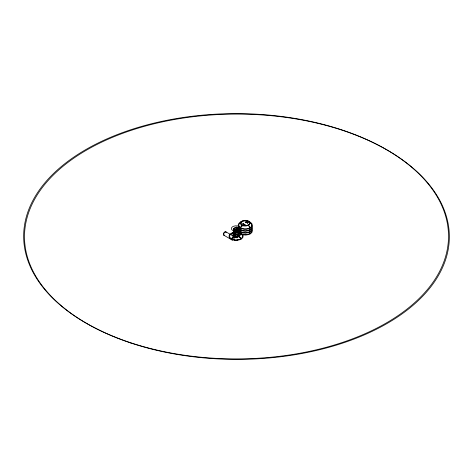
<?xml version="1.0" encoding="UTF-8"?>
<svg xmlns="http://www.w3.org/2000/svg" width="473" height="473" viewBox="0 0 473 473"><rect width="100%" height="100%" fill="white"/><g stroke="black" fill="none" stroke-linecap="round" stroke-linejoin="round"><path stroke-width="0.71" d="M234.892 229.547L235.087 229.169M237.275 232.385L237.109 232.728M237.275 230.457L237.109 230.8M237.275 234.306L237.109 234.655M237.677 232.615L237.493 232.964M237.677 230.688L237.493 231.037M237.677 234.531L237.493 234.892M235.306 229.346L235.111 229.636M236.855 230.694L237.085 230.333M237.263 234.785L237.487 234.419M237.263 232.858L237.487 232.491M245.008 224.527A2.247 1.295 0 0 1 244.198 224.379L243.027 226.135A4.718 2.726 0 0 1 241.106 225.024L241.626 224.385A4.133 2.383 0 0 1 242.342 221.565A4.133 2.383 0 0 1 247.225 221.151L247.444 221.299M241.922 225.178L240.254 228.069L241.922 225.656M241.301 228.187L240.254 229.996L241.532 228.264M241.301 230.115L240.254 231.924L241.614 230.055M241.301 232.042L240.254 233.851L241.455 232.255M245.517 222.464L245.517 221.973A2.247 1.295 0 0 1 246.338 222.103L247.225 221.151M238.067 234.135L239.841 232.166M235.004 229.695L234.886 237.05L235.004 229.695A2.27 1.307 0 0 0 235.856 229.843M237.162 228.855L237.28 227.282A2.501 1.443 0 0 0 236.08 227.105L236.08 229.576M234.986 237.399L234.998 237.381A2.27 1.307 0 0 0 235.856 237.552L235.856 237.399M234.886 237.529L234.076 238.345A4.133 2.383 0 0 1 232.474 237.416L233.881 236.949M237.487 230.564L237.263 230.93M237.085 232.261L236.855 232.621M237.085 234.188L236.855 234.549M241.922 221.323L240.254 222.286L240.988 222.345M242.028 221.742L242.342 221.565M241.626 224.385L243.317 223.877L243.293 224.368M247.255 223.463L247.231 222.617L248.899 222.115L249.324 222.381M238.067 236.258L238.587 236.258L238.587 228.548A2.501 1.443 0 0 0 238.28 227.862L238.061 227.927A2.27 1.307 0 0 1 238.333 228.424L238.067 235.779L238.587 235.779A2.501 1.443 0 0 1 235.459 237.18A2.501 1.443 0 0 1 233.893 235.081M238.061 235.158L238.28 235.087A2.501 1.443 0 0 0 238.144 234.957M238.28 235.566L238.043 235.643A2.27 1.307 0 0 1 238.327 236.128L238.055 236.128M234.105 229.174L233.881 229.239A2.501 1.443 0 0 1 233.579 228.548L234.1 228.548L233.881 236.47L234.111 228.684M243.175 234.094L238.049 235.625L238.28 227.862M243.045 223.398L243.27 223.398A2.004 1.159 0 0 0 245.008 224.397L245.008 224.888M238.067 228.548A1.981 1.147 0 0 0 235.093 227.56A1.981 1.147 0 0 0 235.093 229.541A1.981 1.147 0 0 0 238.067 228.548L238.587 228.548M234.1 235.779L233.579 235.779L233.579 228.548M234.111 235.909L233.839 235.909A2.27 1.307 0 0 0 234.1 236.394M233.579 236.258L234.1 236.258M244.174 224.373L244.163 224.87M248.603 221.323L250.27 222.286L249.537 222.345M225.834 231.788L234.176 236.606M223.764 235.17L232.107 239.982M247.208 222.623L247.219 222.635A2.247 1.295 0 0 1 247.497 223.09L247.255 223.102A2.004 1.159 0 0 0 245.517 222.103M248.603 225.178L250.27 228.069L248.183 224.935A4.133 2.383 0 0 0 248.899 222.115M249.224 228.187L250.27 229.996L249.017 228.311M249.224 230.115L250.27 231.924L248.916 230.055M249.224 232.042L250.27 233.851L249.017 232.166M246.362 222.115L246.362 222.594M236.311 229.582L236.311 227.259A2.27 1.307 0 0 1 237.162 227.407M236.08 229.695L236.08 237.221M236.08 237.405L236.08 237.706M235.856 229.689L235.856 237.074A2.27 1.307 0 0 1 235.004 236.92M251.618 230.191A6.492 3.749 0 0 1 245.262 234.709A6.492 3.749 0 0 1 238.906 230.191M251.76 229.334A7.083 4.086 0 0 1 245.978 235.028A7.083 4.086 0 0 1 238.333 230.12M238.351 232.746A6.492 3.749 0 0 1 241.277 238.504A6.492 3.749 0 0 1 230.889 238.504A6.492 3.749 0 0 1 233.816 232.746M251.618 226.336A6.492 3.749 0 0 1 245.262 230.854A6.492 3.749 0 0 1 238.906 226.336M251.76 225.479A7.083 4.086 0 0 1 245.617 231.191A7.083 4.086 0 0 1 238.516 225.863M251.618 228.264A6.492 3.749 0 0 1 245.262 232.781A6.492 3.749 0 0 1 238.906 228.264M251.76 227.407A7.083 4.086 0 0 1 245.617 233.118A7.083 4.086 0 0 1 238.516 227.791M248.183 224.935A4.133 2.383 0 0 1 243.299 225.349M249.419 222.298A6.492 3.749 0 0 1 249.986 227.75A6.492 3.749 0 0 1 240.538 227.75A6.492 3.749 0 0 1 241.106 222.298M249.277 221.807A7.083 4.086 0 0 1 250.566 227.885A7.083 4.086 0 0 1 239.959 227.885A7.083 4.086 0 0 1 241.248 221.807M243.299 223.859A2.247 1.295 0 0 1 243.039 223.392M234.1 229.169A2.27 1.307 0 0 1 233.833 228.678M237.895 235.318A1.981 1.147 0 0 1 236.198 236.92A1.981 1.147 0 0 1 234.188 235.442M236.08 229.996A2.501 1.443 0 0 1 234.886 229.819M238.156 235.27A2.27 1.307 0 0 1 238.327 235.643M237.487 235.897A1.419 0.822 0 0 1 235.779 236.577M235.312 236.465A1.419 0.822 0 0 1 234.679 235.897M238.138 235.436A2.501 1.443 0 0 1 237.789 237.316A2.501 1.443 0 0 1 234.507 237.381A2.501 1.443 0 0 1 233.928 235.519M232.917 240.024A1.981 1.147 -60 0 1 231.823 238.51A1.981 1.147 -60 0 1 233.851 236.488M237.694 235.589A1.981 1.147 0 0 1 236.405 237.387A1.981 1.147 0 0 1 234.188 235.921M224.45 235.247A1.981 1.147 -60 0 1 223.41 234.076A1.981 1.147 -60 0 1 224.799 231.859A1.981 1.147 -60 0 1 226.189 232.474M232.87 239.569A1.419 0.822 -60 0 1 232.338 238.073A1.419 0.822 -60 0 1 233.987 237.174M237.487 236.376A1.419 0.822 0 0 1 235.779 237.062M235.312 236.949A1.419 0.822 0 0 1 234.661 236.258M224.019 234.661A1.419 0.822 -60 0 1 224.167 232.941A1.419 0.822 -60 0 1 225.58 232.296M237.014 239.09A1.419 0.822 0 0 1 236.583 240.479A1.419 0.822 0 0 1 234.679 239.592M238.09 234.176A4.133 2.383 0 0 1 239.693 235.099M234.1 236.878A2.27 1.307 0 0 1 233.833 236.388M238.061 232.237A4.133 2.383 0 0 1 239.332 235.808A4.133 2.383 0 0 1 233.023 235.938A4.133 2.383 0 0 1 233.851 232.326M238.079 232.338A7.083 4.086 0 0 1 241.851 238.629A7.083 4.086 0 0 1 230.316 238.629A7.083 4.086 0 0 1 234.088 232.338M240.048 237.807L240.438 237.481L240.048 237.807M239.421 236.258L239.001 236.021L241.088 239.149L239.421 236.258M242.903 225.609A4.718 2.726 0 0 0 249.981 223.25A4.718 2.726 0 0 0 242.903 220.891A4.718 2.726 0 0 0 242.903 225.609M242.495 225.266A4.718 2.726 0 0 0 249.957 223.339A4.718 2.726 0 0 0 243.335 220.572A4.718 2.726 0 0 0 242.495 225.266M235.371 229.263A1.419 0.822 0 0 0 237.505 228.548A1.419 0.822 0 0 0 235.371 227.838A1.419 0.822 0 0 0 235.371 229.263M233.721 230.913A4.718 2.726 0 0 0 240.804 228.548A4.718 2.726 0 0 0 233.721 226.189A4.718 2.726 0 0 0 233.721 230.913M130.702 342.955A212.43 122.649 0 0 0 449.35 236.742A212.43 122.649 0 0 0 130.702 130.524A212.43 122.649 0 0 0 130.702 342.955M129.868 342.476A212.43 122.649 0 0 0 448.516 236.258A212.43 122.649 0 0 0 129.868 130.045A212.43 122.649 0 0 0 129.868 342.476"/></g></svg>
